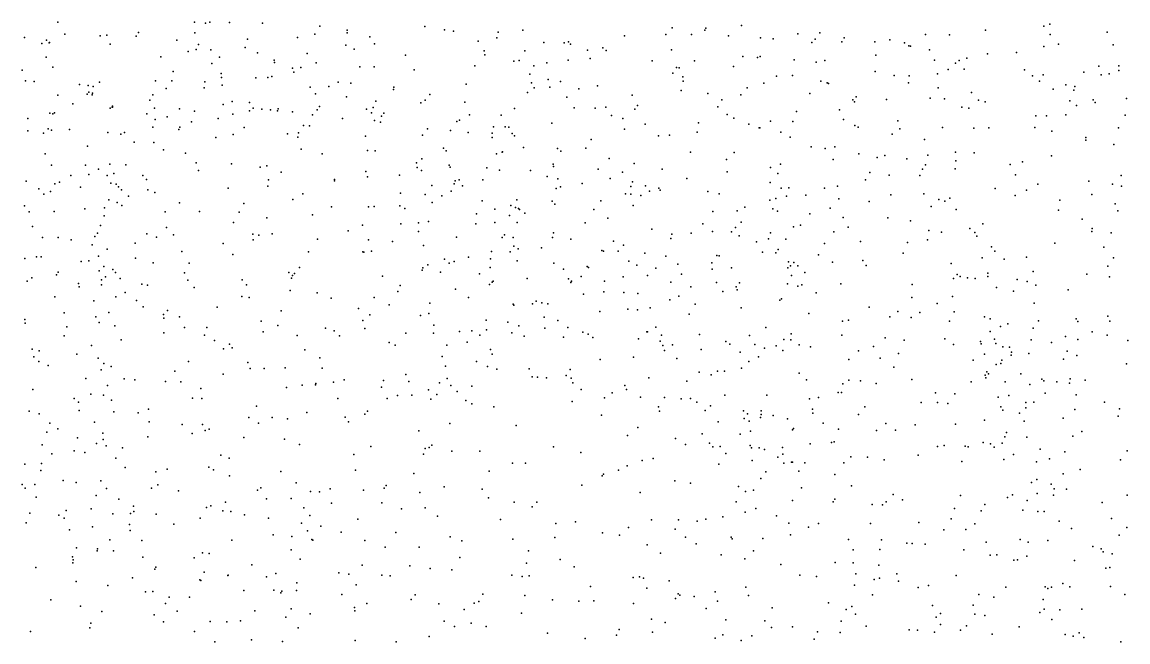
# Model space of a CAD drawing. Header units: metres. Extents: x -25 to 25, y -27.7 to 27.8.
# Drawn here: x 2.908 to 5.999, y 5.217 to 6.949 of the extents above; entities that cross this region are included whole.
import ezdxf

# ---------------------------------------------------------------- set-up
doc = ezdxf.new("R2010")
doc.units = ezdxf.units.M

msp = doc.modelspace()

# ---------------------------------------------------------------- linework, layer by layer
for p in [(3.0077, 6.9485, 19.897), (3.3896, 6.9486, -14.0008), (3.4205, 6.9458, 10.7386), (3.4325, 6.9484, 8.0981), (3.4875, 6.9476, -28.9703), (3.5799, 6.946, 10.7381), (3.7396, 6.9372, 14.757), (3.8168, 6.9261, -8.7533), (4.0334, 6.9368, -0.2162), (4.0883, 6.9272, -27.524), (4.3077, 6.9265, 26.9544), (4.7249, 6.9329, -0.2609), (4.8159, 6.9266, 14.1328), (4.8194, 6.9317, 19.394), (4.9184, 6.9391, -25.9371), (5.6006, 6.9266, -0.4253), (5.7641, 6.9372, 20.7042), (5.7808, 6.9428, -23.8193), (2.9149, 6.9053, 19.6834), (2.9762, 6.8982, 11.3189), (3.0273, 6.9145, 7.0118), (3.1258, 6.9102, -1.7839), (3.1442, 6.9117, 20.6086), (3.2268, 6.909, 6.5791), (3.2333, 6.9194, -0.7877), (3.3403, 6.8983, -15.5557), (3.3907, 6.9189, 8.2888), (3.5377, 6.9011, -7.5743), (3.6776, 6.9059, -1.3595), (3.7257, 6.9153, 14.2443), (3.8164, 6.9183, 13.6593), (3.8797, 6.9079, 15.2693), (4.1134, 6.9237, -1.1059), (4.1823, 6.8958, -8.8873), (4.2352, 6.9046, -10.4554), (4.2388, 6.921, 20.6049), (4.4356, 6.8939, -14.5353), (4.5917, 6.9101, -14.2403), (4.7075, 6.9141, 27.0897), (4.7793, 6.9142, -26.5117), (4.8827, 6.9104, -9.5936), (4.9715, 6.9045, 2.6831), (5.0072, 6.9023, 21.1135), (5.0761, 6.9163, -1.0563), (5.1245, 6.9011, -9.1712), (5.1377, 6.9186, 15.4044), (5.1988, 6.8933, 21.3603), (5.2054, 6.9043, 14.319), (5.2918, 6.894, 0.072), (5.3332, 6.899, -9.639), (5.4328, 6.9136, -0.6674), (5.5003, 6.9132, 18.3075), (5.7812, 6.914, 22.0775), (5.9411, 6.9201, -22.3878), (2.9625, 6.8892, 6.2763), (2.983, 6.8912, 7.227), (2.984, 6.8917, -0.8764), (3.1539, 6.8867, 21.0571), (3.3718, 6.8661, 7.8985), (3.3943, 6.8721, 11.2229), (3.4012, 6.8857, -11.1238), (3.435, 6.8708, -0.7462), (3.5309, 6.8778, -15.2788), (3.5659, 6.8626, -12.1464), (3.8129, 6.8843, 25.9736), (3.8358, 6.8734, -0.346), (3.8928, 6.888, 26.3546), (4.1993, 6.8683, -10.7552), (4.3133, 6.8687, 20.2293), (4.3666, 6.8917, 15.1476), (4.4233, 6.8907, -8.9455), (4.4408, 6.8869, 13.6133), (4.4887, 6.8703, -9.901), (4.5311, 6.8766, -0.2552), (4.5407, 6.8693, 19.9739), (4.7229, 6.8715, -14.0067), (5.1155, 6.8914, -13.0831), (5.3744, 6.8912, 21.6697), (5.387, 6.8822, -9.2272), (5.3912, 6.8814, 1.7652), (5.4439, 6.8712, 27.0078), (5.6875, 6.8642, 20.4226), (5.7639, 6.8806, 26.8107), (5.8048, 6.8871, 2.0523), (5.9581, 6.8851, -10.3267), (2.975, 6.8511, 25.5664), (3.2955, 6.8515, 8.461), (3.4381, 6.8326, -8.17), (3.4595, 6.8504, 7.3747), (3.6125, 6.8426, -16.6134), (3.6129, 6.8359, 11.0304), (3.7048, 6.8608, -14.5069), (3.7295, 6.8346, -11.9984), (3.9793, 6.8561, 26.6945), (4.2013, 6.8568, -0.1962), (4.2828, 6.8395, 20.4451), (4.2969, 6.8412, -15.8317), (4.3742, 6.8352, -16.3868), (4.434, 6.8427, -12.2659), (4.4962, 6.8469, 13.8146), (4.6695, 6.84, -26.6748), (4.7877, 6.8408, 20.9013), (4.9224, 6.8525, -25.3851), (4.9638, 6.8495, -13.7239), (4.9713, 6.8526, 2.2402), (5.0659, 6.8436, 14.2653), (5.1273, 6.8365, 27.1067), (5.1514, 6.8413, 21.2203), (5.2947, 6.8567, 18.6034), (5.4584, 6.8426, -23.3689), (5.5174, 6.8341, -23.8569), (5.5273, 6.8412, 0.8464), (5.5483, 6.8481, 1.0102), (5.6066, 6.8601, 15.7517), (2.9082, 6.8148, 7.005), (2.994, 6.8226, 10.7519), (3.3296, 6.8111, -15.3006), (3.4645, 6.8052, -14.1407), (3.6633, 6.8197, 10.6542), (3.6674, 6.8091, -12.8099), (3.6865, 6.8217, -0.6019), (3.8522, 6.8237, 15.0952), (3.8919, 6.8241, 14.3919), (4.0036, 6.8155, 15.2186), (4.1734, 6.8269, 26.9258), (4.3273, 6.8028, -15.4053), (4.3379, 6.8261, -1.0016), (4.7264, 6.806, 2.3391), (4.7374, 6.8218, -9.0403), (4.745, 6.8212, 2.7487), (4.8968, 6.8242, 15.1989), (5.2927, 6.8102, 1.956), (5.467, 6.8044, -9.8065), (5.4966, 6.8167, 1.4759), (5.541, 6.8176, 21.8114), (5.7103, 6.8156, -24.5728), (5.762, 6.8011, 20.2097), (5.8756, 6.8088, 14.3921), (5.9178, 6.8252, 22.2618), (5.9239, 6.8017, -0.0352), (5.9469, 6.8039, -10.5429), (5.9734, 6.8264, 20.8456), (5.974, 6.8135, 18.2561), (2.917, 6.7842, 21.3515), (2.9419, 6.7826, 6.4988), (3.0685, 6.7746, 20.9279), (3.092, 6.7719, 6.626), (3.1237, 6.7808, 20.1033), (3.2806, 6.7846, 11.347), (3.3265, 6.7846, 10.6541), (3.4186, 6.7817, 7.243), (3.465, 6.794, -13.7578), (3.4671, 6.7729, -0.8682), (3.5609, 6.7928, -12.3514), (3.5949, 6.794, -0.7351), (3.6063, 6.7969, -8.5933), (3.7911, 6.7813, 10.8943), (3.8271, 6.7784, 14.0347), (4.1488, 6.7756, -28.5277), (4.3316, 6.779, -14.9861), (4.3784, 6.7887, -14.7307), (4.4128, 6.7831, -14.3324), (4.5158, 6.7704, 2.6273), (4.7545, 6.7958, 19.4783), (4.7555, 6.7834, -0.2135), (4.981, 6.7779, -24.7485), (5.0163, 6.7974, 2.573), (5.0612, 6.7991, 15.3), (5.1404, 6.7839, 18.778), (5.1578, 6.7794, -9.6537), (5.1624, 6.7774, 2.2341), (5.3451, 6.7997, -22.9305), (5.3858, 6.7791, 14.346), (5.3873, 6.799, 18.322), (5.732, 6.7986, -10.1271), (5.7514, 6.7838, -24.3074), (5.8258, 6.7738, -9.5377), (3.0077, 6.7448, 20.5975), (3.0894, 6.7475, 11.4717), (3.0946, 6.7533, 20.3054), (3.1036, 6.7453, 8.6223), (3.1047, 6.7501, 25.5415), (3.106, 6.7692, -7.1735), (3.2733, 6.7455, 8.0658), (3.3109, 6.7634, -0.96), (3.4163, 6.7652, 7.5304), (3.7133, 6.7666, 25.9787), (3.7279, 6.7487, 26.4461), (3.7648, 6.7683, 26.2793), (3.815, 6.74, 26.6608), (3.9458, 6.7602, -11.9021), (3.9471, 6.7665, 14.7461), (4.0472, 6.7468, 26.8831), (4.321, 6.7524, -12.0968), (4.339, 6.7652, -27.0633), (4.3828, 6.7673, 20.112), (4.4309, 6.7392, 13.6725), (4.4642, 6.7618, -14.0752), (4.6135, 6.7448, 20.7239), (4.7504, 6.7574, 27.1493), (4.8248, 6.7491, -1.0382), (4.9171, 6.7458, -26.099), (4.9346, 6.7649, -25.6225), (5.1094, 6.7494, -0.0754), (5.2393, 6.7397, 14.3089), (5.4684, 6.7653, -24.18), (5.5617, 6.752, 1.2333), (5.7897, 6.7615, -0.2198), (5.848, 6.7584, 15.5604), (5.851, 6.7692, 22.1117), (3.0497, 6.7206, 19.8455), (3.1539, 6.7079, -1.0542), (3.1597, 6.7114, 6.779), (3.1601, 6.7106, 10.6582), (3.1607, 6.7138, -1.6959), (3.2644, 6.731, 7.9054), (3.2775, 6.7078, -28.9704), (3.4702, 6.7188, 25.7273), (3.4954, 6.7266, -14.3994), (3.5439, 6.724, 10.5246), (3.5539, 6.7085, -16.4589), (3.7389, 6.7132, -13.2037), (3.8891, 6.7101, -1.092), (3.897, 6.7282, -8.798), (4.0225, 6.723, 14.4376), (4.0346, 6.7308, -0.269), (4.1455, 6.7249, -27.9189), (4.4511, 6.7095, 15.0968), (4.5101, 6.7078, -26.8528), (4.5391, 6.7114, -0.2109), (4.6281, 6.7154, -12.4128), (4.8523, 6.7115, 19.1182), (4.864, 6.7314, 2.7069), (5.2303, 6.7317, 15.4605), (5.2346, 6.7259, 0.0498), (5.3243, 6.7328, -22.6816), (5.4461, 6.7366, -22.4915), (5.4866, 6.7345, 0.7283), (5.5349, 6.7107, 15.6817), (5.5543, 6.708, -9.3721), (5.5811, 6.7302, 1.9994), (5.6002, 6.7262, -22.2719), (5.8363, 6.7286, 18.168), (5.8556, 6.7161, 20.6038), (5.9018, 6.7318, 20.0468), (5.9078, 6.7236, 26.7615), (5.9954, 6.7356, 2.0398), (2.9238, 6.6789, -3.9244), (2.985, 6.6944, 6.7229), (2.9935, 6.6926, 20.7763), (2.9986, 6.6951, -1.8531), (3.2561, 6.6924, 8.3508), (3.3136, 6.6844, 26.4582), (3.348, 6.7068, -15.1173), (3.3897, 6.6998, -7.353), (3.4558, 6.6796, -14.9276), (3.4968, 6.6917, -7.9521), (3.5438, 6.7004, 26.6302), (3.5776, 6.7058, -14.7332), (3.6023, 6.7039, 26.2028), (3.6217, 6.7005, 11.1068), (3.6238, 6.7064, -13.8704), (3.6633, 6.6979, -13.6219), (3.7193, 6.6892, -11.0078), (3.733, 6.7034, -0.7519), (3.8032, 6.6795, -13.0022), (3.8702, 6.7054, 10.5094), (3.8845, 6.6948, 13.7328), (3.9121, 6.686, 10.894), (3.9189, 6.6943, -16.9596), (4.1583, 6.6893, -11.9311), (4.2467, 6.6891, -10.9436), (4.2841, 6.7072, -16.6435), (4.5558, 6.6878, 20.5859), (4.587, 6.6795, -10.0735), (4.6203, 6.7053, -13.7863), (4.8783, 6.6904, -0.1706), (4.8977, 6.6807, 14.1591), (5.0724, 6.6987, 27.1567), (5.1926, 6.7031, 21.0988), (5.7417, 6.6872, -10.3374), (5.7712, 6.6865, 26.8569), (5.825, 6.6892, 20.4014), (5.9916, 6.6891, 20.7275), (2.9808, 6.6508, 21.2269), (2.9904, 6.6463, 20.4554), (3.0406, 6.6486, -11.0147), (3.2732, 6.6554, -15.5769), (3.2799, 6.6764, 25.6316), (3.346, 6.6483, 7.1444), (3.3488, 6.6554, 26.7981), (3.3812, 6.6699, 26.2796), (3.5284, 6.6538, -1.3722), (3.6947, 6.66, -1.2212), (3.7116, 6.6588, 10.4518), (3.8928, 6.6735, 13.5499), (3.9101, 6.6693, -0.6258), (4.0413, 6.65, 14.8155), (4.1234, 6.6711, 14.2235), (4.1308, 6.6749, 14.0303), (4.2254, 6.6557, -0.9487), (4.2582, 6.6563, 27.0418), (4.2682, 6.6553, 13.7707), (4.3883, 6.6663, 13.8909), (4.5918, 6.6492, 2.7308), (4.6494, 6.6638, 19.6249), (4.7989, 6.6675, -13.616), (4.9393, 6.6631, 15.201), (4.9683, 6.6536, -25.2908), (4.9703, 6.6532, -25.9032), (4.9996, 6.6722, -9.7473), (5.0627, 6.6709, -13.3801), (5.2038, 6.6766, 18.4752), (5.2355, 6.6597, -23.995), (5.2453, 6.6553, 27.1225), (5.3559, 6.6729, -23.6549), (5.3618, 6.6509, 0.2874), (5.481, 6.6539, -10.0202), (5.5678, 6.652, 1.0637), (5.6099, 6.6532, 21.8412), (5.7391, 6.6541, 15.5924), (5.9729, 6.6528, 22.3133), (2.9234, 6.645, 19.5379), (2.9679, 6.6382, 11.5836), (3.1478, 6.6402, 26.6601), (3.1839, 6.6358, -14.7872), (3.1937, 6.6402, 11.5301), (3.4491, 6.6262, 25.9858), (3.4975, 6.635, -8.3219), (3.6493, 6.6363, -14.1077), (3.6788, 6.6273, -16.9917), (3.6804, 6.6389, 26.8639), (3.8675, 6.6298, 26.8941), (4.0266, 6.633, 13.7205), (4.1053, 6.6457, 27.0046), (4.1545, 6.6401, 14.3994), (4.2219, 6.638, 13.2416), (4.222, 6.6258, -14.2811), (4.278, 6.6373, 15.1149), (4.2838, 6.6307, -16.1877), (4.4981, 6.621, 14.0461), (4.6866, 6.6312, 19.4041), (4.7179, 6.6326, 14.0635), (4.7944, 6.6409, -9.1392), (5.0292, 6.6409, 2.4453), (5.0545, 6.6268, -24.3155), (5.3397, 6.6352, -0.8596), (5.4301, 6.6205, 15.5985), (5.7859, 6.6441, 14.3837), (5.8812, 6.6266, 15.4803), (5.8814, 6.6189, 1.9935), (3.0902, 6.6021, 6.9065), (3.2208, 6.6131, 26.2509), (3.2756, 6.6122, 7.6785), (3.3034, 6.5919, -1.1318), (3.6876, 6.5934, -28.9619), (3.8732, 6.5899, -13.6155), (3.8945, 6.589, 13.3993), (4.0855, 6.5969, -27.7234), (4.0936, 6.5888, -27.5132), (4.25, 6.5851, -15.9317), (4.2508, 6.5865, 13.4845), (4.3092, 6.598, -13.9109), (4.4042, 6.5952, 13.3392), (4.414, 6.5883, 27.1081), (4.4836, 6.5966, 2.5952), (4.7759, 6.5854, -9.9979), (5.1139, 6.6005, 15.336), (5.1527, 6.5959, -22.8542), (5.1795, 6.6006, 20.7429), (5.5171, 6.5853, 0.8313), (5.9595, 6.6064, 20.502), (2.9721, 6.5807, 20.9709), (3.3642, 6.5826, 7.3268), (3.3948, 6.555, 11.4182), (3.7464, 6.5807, 11.0851), (4.0101, 6.5554, -13.9213), (4.0256, 6.5663, 13.2761), (4.2343, 6.5803, -0.2911), (4.5492, 6.568, 20.4249), (4.6188, 6.5537, -0.219), (4.8767, 6.5646, 18.9371), (4.8986, 6.584, 2.626), (5.1752, 6.5652, -22.6285), (5.2469, 6.581, 0.1563), (5.2976, 6.5705, 15.5145), (5.3195, 6.576, 18.1768), (5.3807, 6.5662, 21.2616), (5.4401, 6.5772, -22.3045), (5.5178, 6.5614, 1.5071), (5.5695, 6.5832, 1.3183), (5.7046, 6.5579, -0.4226), (5.785, 6.5751, 18.0402), (2.9901, 6.5491, -25.669), (3.0849, 6.5488, 20.1158), (3.0941, 6.5232, -15.1146), (3.1217, 6.5374, -3.7786), (3.1533, 6.5517, -28.897), (3.1639, 6.526, 19.9437), (3.1975, 6.5495, 25.695), (3.4005, 6.5343, -28.9683), (3.4929, 6.553, -7.5017), (3.5728, 6.5431, 27.0119), (3.5917, 6.5467, -14.3497), (3.6315, 6.529, -16.6521), (3.8688, 6.5312, -14.1899), (4.0117, 6.5422, -13.0137), (4.0238, 6.5345, 13.5197), (4.1012, 6.5485, 15.0547), (4.1042, 6.5432, 10.8094), (4.2073, 6.5417, -16.9059), (4.2422, 6.5351, 14.5272), (4.3292, 6.5342, -27.0611), (4.3924, 6.5517, 14.2893), (4.3936, 6.5448, -11.9728), (4.5178, 6.5379, 19.7303), (4.5857, 6.5292, 15.0854), (4.6968, 6.5381, 20.4924), (4.879, 6.5304, 2.3365), (5.0003, 6.5423, -25.7004), (5.02, 6.5254, -24.8153), (5.0281, 6.5513, 27.1662), (5.2772, 6.5283, -10.0378), (5.4245, 6.5381, 21.0226), (5.4333, 6.5497, 18.0386), (5.5163, 6.5387, 27.0271), (5.6701, 6.5505, 1.9831), (2.919, 6.5042, 20.7821), (2.9988, 6.4971, 8.5637), (3.0124, 6.5017, 10.4451), (3.0443, 6.5201, -14.5683), (3.1458, 6.5201, 8.4011), (3.1554, 6.4991, -1.2308), (3.1703, 6.4957, 8.212), (3.2449, 6.5205, 25.9318), (3.2559, 6.5089, 27.0056), (3.5961, 6.5081, -7.7084), (3.7806, 6.5051, 27.0421), (3.7814, 6.5091, 10.3289), (3.8729, 6.5167, -12.6266), (3.9626, 6.5208, -0.8214), (4.0532, 6.4924, -11.1228), (4.1157, 6.4967, -14.5246), (4.1188, 6.5049, -13.7056), (4.1297, 6.5083, -0.6288), (4.196, 6.5081, -14.7461), (4.3757, 6.5169, 19.9477), (4.4056, 6.5104, -16.4879), (4.4733, 6.4978, -26.8648), (4.5513, 6.5119, 27.146), (4.6137, 6.5022, 19.348), (4.7663, 6.5117, 27.168), (4.9993, 6.5004, 20.5038), (5.2652, 6.5083, -23.3571), (5.3314, 6.5207, 20.7184), (5.4171, 6.5198, 1.827), (5.6851, 6.5218, -9.4747), (5.7474, 6.4957, 21.9727), (5.8896, 6.5047, 22.1433), (5.9557, 6.4955, -10.7357), (5.9803, 6.5202, 15.2776), (2.9546, 6.4825, -1.9296), (2.9689, 6.4683, 11.9382), (2.9868, 6.4756, -1.2667), (3.0709, 6.4876, -25.2907), (3.1775, 6.4885, 10.4197), (3.1853, 6.4802, -15.3055), (3.2051, 6.4624, 7.1633), (3.2588, 6.4804, -7.4679), (3.2786, 6.4723, -10.8764), (3.4836, 6.4846, 10.3394), (3.5948, 6.4899, -16.3973), (3.6922, 6.4685, -8.5359), (3.9658, 6.4708, 27.058), (4.0342, 6.4673, -11.9361), (4.0808, 6.4637, -17.0835), (4.1071, 6.4764, 10.6132), (4.1386, 6.4912, -28.3764), (4.401, 6.484, -13.6586), (4.4124, 6.488, 20.1924), (4.5943, 6.4691, -10.658), (4.6092, 6.4676, 2.4146), (4.6098, 6.4892, -12.2139), (4.6372, 6.4643, 14.2203), (4.6506, 6.4912, -13.5171), (4.6612, 6.4759, -26.6505), (4.6877, 6.4849, -10.4631), (4.6917, 6.4791, 19.1932), (4.8247, 6.4754, -10.2351), (4.8564, 6.4693, -12.5577), (5.03, 6.4845, -0.0734), (5.0448, 6.4626, 15.2801), (5.0513, 6.4856, 14.1797), (5.099, 6.4651, 18.4081), (5.1506, 6.4849, 20.5283), (5.187, 6.4904, -23.1158), (5.3363, 6.4664, 14.2801), (5.4286, 6.4688, 15.5609), (5.6279, 6.4836, 17.9896), (5.6842, 6.4645, 14.3688), (5.7159, 6.4793, 26.9023), (5.8982, 6.4673, 18.0134), (5.9814, 6.4902, 26.7321), (2.9148, 6.4357, 20.551), (3.138, 6.4296, 25.7743), (3.1505, 6.4524, 11.8178), (3.1736, 6.445, -1.6347), (3.1864, 6.4363, 7.7769), (3.3481, 6.4438, -3.7528), (3.5279, 6.4418, -16.1186), (3.6643, 6.4529, 11.2537), (3.7729, 6.4323, -1.0585), (3.8761, 6.4322, -12.3737), (3.892, 6.4337, -28.7848), (3.9637, 6.4354, 10.3945), (4.0542, 6.4449, 10.9847), (4.1936, 6.4495, 13.1287), (4.2741, 6.4366, -8.8384), (4.2866, 6.4309, 13.4564), (4.2904, 6.4522, -0.3818), (4.3891, 6.448, 13.103), (4.3972, 6.4396, 19.8147), (4.5257, 6.449, 19.514), (4.6164, 6.4365, 20.3241), (4.9284, 6.4315, 18.7192), (4.9981, 6.4514, -13.2465), (5.0152, 6.4561, -12.7652), (5.1912, 6.4548, 27.127), (5.2754, 6.4478, -10.239), (5.4488, 6.4336, 0.638), (5.4701, 6.4533, 1.989), (5.4871, 6.4488, -9.4447), (5.5016, 6.457, 20.772), (5.8091, 6.4507, 15.478), (5.963, 6.4408, 1.9815), (2.9278, 6.4186, -7.4968), (2.9976, 6.4193, 25.6935), (3.0831, 6.4266, 25.9843), (3.1372, 6.407, -25.5353), (3.308, 6.419, 11.6787), (3.4035, 6.4198, -14.5623), (3.5144, 6.418, 11.4158), (3.5919, 6.4014, 27.1662), (3.7192, 6.4103, -1.1306), (3.9779, 6.4278, -0.9486), (4.1781, 6.4131, -13.3965), (4.2294, 6.4264, 14.7945), (4.27, 6.4083, -0.5669), (4.2952, 6.4282, 27.1132), (4.2983, 6.4251, 14.6543), (4.3134, 6.4148, -15.3163), (4.5058, 6.4254, 2.5885), (4.5448, 6.4009, -12.0051), (4.8385, 6.4196, 20.3608), (4.9063, 6.421, 2.5856), (5.0065, 6.427, -25.5103), (5.019, 6.4204, -22.5602), (5.1096, 6.4133, -0.9484), (5.1667, 6.4289, 0.0765), (5.2029, 6.403, -22.3385), (5.3282, 6.4019, 0.3699), (5.5192, 6.4255, 14.3249), (5.8052, 6.4231, 1.9749), (5.9712, 6.4217, -22.1893), (2.937, 6.3775, 26.8942), (3.127, 6.3805, 27.083), (3.3117, 6.3749, -15.595), (3.4985, 6.3883, -1.2036), (3.8594, 6.3815, -14.4646), (3.9669, 6.3851, 11.1123), (4.0154, 6.3875, -8.7336), (4.0439, 6.3918, -14.9119), (4.1766, 6.3847, -12.7387), (4.2295, 6.3891, -13.0345), (4.2919, 6.3889, -11.4316), (4.4818, 6.3877, 15.0917), (4.6678, 6.3704, 14.3384), (4.8103, 6.385, 18.9209), (4.9022, 6.3751, 14.1616), (4.9174, 6.3896, -26.3508), (5.0641, 6.3765, -9.3799), (5.0835, 6.3809, -24.2608), (5.2167, 6.3753, 14.1975), (5.3915, 6.3932, 18.0452), (5.5575, 6.3721, 21.2631), (5.5931, 6.3847, 21.0698), (5.8707, 6.3983, -9.6909), (5.8994, 6.372, 15.3682), (2.9646, 6.347, 12.3779), (3.0085, 6.3473, -14.9837), (3.0447, 6.3403, 8.4642), (3.1108, 6.35, 12.0723), (3.1181, 6.3593, -7.5684), (3.2569, 6.3571, 19.8112), (3.2836, 6.3481, 11.8146), (3.3307, 6.3541, -4.1673), (3.553, 6.3559, -3.9289), (3.554, 6.3406, -10.8543), (3.5696, 6.3538, -3.6758), (3.607, 6.3572, -7.9441), (3.7334, 6.3422, -16.6365), (3.8191, 6.3657, -10.961), (3.8764, 6.3404, -14.7551), (4.0154, 6.364, -27.7568), (4.1222, 6.3476, 13.2886), (4.2494, 6.3473, -17.0027), (4.2566, 6.3543, -0.8178), (4.2803, 6.3471, -15.576), (4.3901, 6.347, -16.3432), (4.3931, 6.3596, 19.6126), (4.4416, 6.3425, 14.6155), (4.5613, 6.3369, -0.8618), (4.7208, 6.3443, 19.0507), (4.7244, 6.3558, 20.242), (4.7785, 6.3591, 2.3428), (4.8376, 6.3639, -0.927), (4.8912, 6.3629, -9.2546), (4.912, 6.3515, -10.4974), (4.9942, 6.3427, 18.5094), (4.9998, 6.3603, -25.2225), (5.0431, 6.3419, 20.259), (5.177, 6.3631, 18.2447), (5.439, 6.34, -0.794), (5.4422, 6.3667, 1.7495), (5.4781, 6.3615, 20.531), (5.5713, 6.3611, 0.9027), (5.5763, 6.3508, 21.7945), (5.8983, 6.3633, 26.7588), (5.9518, 6.3602, -9.8879), (3.104, 6.3267, 19.5991), (3.1456, 6.3145, 8.1651), (3.2234, 6.3311, 7.5295), (3.3546, 6.3074, -1.2802), (3.4699, 6.3303, -28.8856), (3.7084, 6.3067, 10.2184), (3.8599, 6.3064, 11.2556), (3.8846, 6.3084, 27.2118), (3.9428, 6.3356, -15.2725), (4.0302, 6.3246, -28.4735), (4.2197, 6.3078, 10.804), (4.2718, 6.307, -15.9569), (4.2822, 6.3229, 13.3428), (4.2946, 6.3149, 15.0359), (4.3594, 6.3179, 19.9734), (4.528, 6.3108, -11.7368), (4.5331, 6.3082, -11.0528), (4.5737, 6.309, 14.5201), (4.5889, 6.3256, -13.3924), (4.9604, 6.3344, 27.1269), (4.9776, 6.3059, -0.123), (5.0216, 6.3129, -22.9414), (5.1508, 6.3298, -12.9718), (5.2517, 6.3354, 15.4992), (5.383, 6.3329, 1.8884), (5.6177, 6.3212, 1.1684), (5.6272, 6.3084, 20.6514), (5.7943, 6.331, -0.3751), (5.9321, 6.3194, 14.4355), (2.9157, 6.2885, -2.034), (2.9477, 6.2931, -28.6467), (2.9606, 6.2929, 25.8934), (3.0729, 6.2797, -25.755), (3.0943, 6.2814, -1.4105), (3.1214, 6.2951, -4.3098), (3.2248, 6.2888, -25.1611), (3.2737, 6.2765, 11.9557), (3.3751, 6.2754, 10.2021), (3.4972, 6.2998, 11.5773), (3.8634, 6.3057, -1.1484), (4.0885, 6.2864, -0.9276), (4.1154, 6.2798, -11.3214), (4.1556, 6.2916, -12.4743), (4.217, 6.2876, 19.6277), (4.2918, 6.282, -0.9634), (4.6035, 6.2804, 19.1901), (4.6482, 6.3032, -0.3147), (4.7072, 6.295, 2.6548), (4.8362, 6.2758, -12.3349), (4.8499, 6.2968, 20.1396), (4.856, 6.2953, -13.2431), (5.0152, 6.304, -25.0124), (5.0506, 6.2785, 20.0335), (5.0647, 6.2772, -25.8965), (5.1341, 6.2985, -23.5807), (5.1733, 6.278, 20.1778), (5.2579, 6.2826, -10.488), (5.3705, 6.3027, 20.3644), (5.5919, 6.2904, 17.9899), (5.6534, 6.2859, 21.1725), (5.7158, 6.292, -10.6422), (5.9589, 6.2901, 14.9534), (3.0083, 6.2498, 20.1796), (3.1235, 6.2535, -3.5028), (3.136, 6.266, -24.909), (3.1613, 6.2578, 7.716), (3.1693, 6.2489, -15.1873), (3.3619, 6.2481, 27.2551), (3.6532, 6.2495, -16.1146), (3.6688, 6.2462, 11.4747), (3.6833, 6.2634, -8.3099), (4.0257, 6.2551, 11.2275), (4.0279, 6.2625, 13.0563), (4.0419, 6.2704, 10.4516), (4.0776, 6.2499, 27.1774), (4.1016, 6.2749, -12.0008), (4.1865, 6.2456, -1.1897), (4.2159, 6.263, 12.9742), (4.3945, 6.2747, -0.8331), (4.4211, 6.258, 13.3043), (4.4872, 6.2656, 19.3184), (4.4907, 6.2631, 13.0596), (4.6265, 6.27, 20.0019), (4.6795, 6.2607, 2.4203), (4.7412, 6.2724, -12.1399), (4.7512, 6.2443, 14.4018), (4.837, 6.258, 18.7634), (4.8905, 6.2617, 19.8905), (5.0486, 6.2622, -26.1095), (5.056, 6.268, -24.605), (5.0759, 6.2676, -23.8914), (5.0957, 6.2495, -23.3614), (5.2673, 6.2689, 27.0574), (5.505, 6.2744, 15.5328), (5.6078, 6.2472, 21.3462), (5.7338, 6.2516, 22.0106), (5.8841, 6.2448, 17.9548), (5.9426, 6.2672, 1.9625), (2.9218, 6.2248, 26.9938), (2.9346, 6.2337, 8.5907), (3.0036, 6.2425, 7.2289), (3.0651, 6.2185, 10.1039), (3.1296, 6.2288, -1.6734), (3.1299, 6.2147, 7.3276), (3.1407, 6.2373, 7.9741), (3.1817, 6.2319, 12.3369), (3.2426, 6.2165, -1.3808), (3.2581, 6.2134, 19.6478), (3.3714, 6.2279, -10.8297), (3.5227, 6.2283, 27.2904), (3.5354, 6.2146, -1.2827), (3.6604, 6.2336, -28.7734), (3.664, 6.2409, -15.1057), (3.9153, 6.2387, -8.5811), (4.2141, 6.2153, 13.2197), (4.2218, 6.2223, -8.761), (4.2246, 6.2251, -27.1668), (4.3193, 6.2324, -12.6093), (4.4354, 6.2313, -16.8182), (4.4415, 6.2214, -13.1207), (4.4437, 6.2249, 15.0724), (4.4706, 6.2378, -0.6574), (4.5361, 6.2244, 14.6745), (4.5876, 6.2366, 27.1025), (4.656, 6.2404, -11.8927), (4.7217, 6.2218, 19.715), (4.8485, 6.2208, -0.2529), (4.9136, 6.2198, 15.2645), (5.0475, 6.2176, -12.5532), (5.0585, 6.2408, 18.3348), (5.0873, 6.2146, 15.3684), (5.1967, 6.2174, 19.8251), (5.3957, 6.2151, 0.5179), (5.5116, 6.2322, 14.2648), (5.5221, 6.2432, 1.5736), (5.5305, 6.2381, 21.6229), (5.5503, 6.2345, -22.1512), (5.572, 6.232, 20.4917), (5.6073, 6.238, 1.355), (5.6891, 6.2299, 1.9736), (5.7171, 6.2242, 20.7602), (5.7415, 6.2133, 14.3544), (5.9474, 6.2369, 14.5796), (3.067, 6.209, 27.1328), (3.1958, 6.1927, 19.9679), (3.3889, 6.2072, -1.4068), (3.5223, 6.1823, 11.7439), (3.6569, 6.1991, -15.3138), (3.7324, 6.1922, -1.2774), (3.9582, 6.1955, -28.2313), (3.9645, 6.2127, -16.9359), (4.1197, 6.2028, -27.3725), (4.4769, 6.1883, -1.095), (4.5342, 6.1948, -0.8566), (4.5894, 6.1928, -11.2224), (4.6291, 6.1902, -11.5712), (4.7436, 6.1827, -9.0737), (4.7773, 6.209, 18.9028), (4.8667, 6.1963, 19.6152), (4.9041, 6.2086, 18.6177), (4.907, 6.2007, 2.4106), (5.0763, 6.2108, -0.046), (5.1271, 6.1919, -22.2655), (5.6315, 6.2075, 1.0431), (5.6793, 6.1969, 26.8375), (5.8319, 6.2008, 22.1555), (2.9997, 6.1813, 12.7716), (3.1081, 6.1697, 8.36), (3.1696, 6.1814, 12.6939), (3.2272, 6.1708, -25.4881), (3.2461, 6.1529, 10.1334), (3.4535, 6.1524, -4.1283), (3.5423, 6.1791, 10.1748), (3.7718, 6.1774, -15.4893), (3.8916, 6.1792, -16.6781), (3.9336, 6.1589, -15.6394), (4.0476, 6.1635, -1.3328), (4.1558, 6.179, 11.1952), (4.2807, 6.1606, -1.3188), (4.2828, 6.1581, 27.1206), (4.3342, 6.1615, 10.9703), (4.3451, 6.1685, 19.424), (4.3608, 6.164, -16.2027), (4.377, 6.1614, 12.8152), (4.7182, 6.1731, 14.5395), (4.7891, 6.1607, 2.5025), (5.0261, 6.1714, 19.573), (5.0305, 6.1751, 14.1534), (5.2759, 6.1523, 0.3096), (5.3947, 6.1794, 20.1294), (5.4661, 6.1621, 1.9912), (5.5087, 6.1816, 26.9372), (5.7367, 6.1631, -0.5425), (3.0257, 6.1361, -14.9448), (3.1135, 6.1253, -3.3335), (3.1501, 6.1375, 7.4734), (3.3028, 6.1314, 12.5025), (3.3037, 6.121, -25.2816), (3.3146, 6.1425, -28.7156), (3.3474, 6.1251, 12.2086), (3.6315, 6.1417, -7.7783), (3.8477, 6.1487, -11.0416), (3.8796, 6.1306, -28.0208), (4.0218, 6.1288, 11.4016), (4.045, 6.1342, 12.9217), (4.3676, 6.1239, 19.621), (4.5226, 6.14, -12.9201), (4.601, 6.1462, 15.1364), (4.6284, 6.1443, -0.5737), (4.6633, 6.1503, 19.5177), (4.7725, 6.1323, -10.9116), (4.9179, 6.1506, -26.4608), (5.1068, 6.1349, -10.6577), (5.3332, 6.1255, 19.665), (5.3562, 6.1402, -0.8453), (5.3933, 6.1234, 19.8166), (5.4174, 6.1372, 15.4859), (5.5131, 6.1392, 0.7077), (5.5981, 6.125, 21.5017), (5.9428, 6.1272, -0.2037), (2.9155, 6.1176, 7.2842), (2.9163, 6.1071, -24.7833), (3.0327, 6.0973, 10.0099), (3.1233, 6.1089, -1.5334), (3.1666, 6.0997, 19.5491), (3.362, 6.0955, -15.4203), (3.4245, 6.0958, 19.6838), (3.5756, 6.1133, -1.2349), (3.623, 6.1012, -10.91), (3.7562, 6.0938, 11.6645), (3.8599, 6.1151, -1.3578), (3.8656, 6.0924, 27.3373), (4.059, 6.1021, 19.7393), (4.2047, 6.1161, 12.8064), (4.2654, 6.11, -12.1655), (4.2959, 6.0999, 10.7941), (4.3691, 6.0937, 13.1713), (4.4052, 6.1146, -8.8221), (4.4336, 6.0956, -12.428), (4.6792, 6.0963, -0.8417), (4.9864, 6.0954, -25.0151), (5.2013, 6.1129, 19.5247), (5.2178, 6.1163, 18.1479), (5.5, 6.1128, 18.0285), (5.6138, 6.1199, -10.7348), (5.6432, 6.0983, 1.2917), (5.6637, 6.1059, 21.9735), (5.7341, 6.0938, 20.5729), (5.7488, 6.1141, 17.9858), (5.8542, 6.12, -3.289), (5.8588, 6.1119, 14.6501), (5.9486, 6.1131, 22.4481), (3.0255, 6.0718, 8.4851), (3.1847, 6.0608, 12.854), (3.3043, 6.0805, 19.8557), (3.4176, 6.0742, -14.859), (3.4459, 6.0594, 12.4631), (3.582, 6.0835, -15.5591), (3.6767, 6.0733, -15.8446), (3.7802, 6.0862, 19.6957), (3.7946, 6.0724, -28.4212), (3.9808, 6.0792, -27.5079), (4.0577, 6.0798, -15.8962), (4.1304, 6.0839, 27.221), (4.1645, 6.0856, -1.4375), (4.187, 6.074, 10.6165), (4.2056, 6.0888, 19.4004), (4.2771, 6.0802, 11.2574), (4.3116, 6.0711, -0.8479), (4.421, 6.0687, -16.5099), (4.4751, 6.0824, 12.9947), (4.49, 6.0771, 19.4524), (4.5034, 6.067, -26.8038), (4.6312, 6.0635, 19.2209), (4.6537, 6.0836, -0.8269), (4.6559, 6.0837, 27.052), (4.6954, 6.0739, -13.0656), (4.8012, 6.0755, 19.377), (4.9407, 6.0729, -12.0759), (5.0367, 6.0614, -24.1174), (5.0571, 6.061, 15.3828), (5.0573, 6.078, -25.7069), (5.1991, 6.0735, 15.4493), (5.3202, 6.0666, 19.4217), (5.3733, 6.0602, 1.8863), (5.4875, 6.064, 19.45), (5.6136, 6.084, 15.1855), (5.6262, 6.0624, 18.979), (5.7287, 6.0611, 14.888), (5.8245, 6.0706, 20.9159), (5.8586, 6.0614, 19.0366), (5.8987, 6.0831, -9.688), (5.9412, 6.0739, -11.2099), (5.9989, 6.059, -10.412), (2.9356, 6.0353, 20.2955), (2.9554, 6.0304, 12.7347), (3.1018, 6.0448, 27.2042), (3.4709, 6.0361, -28.5765), (3.4876, 6.0485, 27.3604), (3.4954, 6.0387, -3.2029), (3.6985, 6.0333, -8.1062), (3.9336, 6.0534, 10.2821), (3.9509, 6.046, 11.6338), (4.0954, 6.0457, 10.4823), (4.1515, 6.0543, 11.4861), (4.217, 6.0338, -27.0552), (4.6912, 6.0575, 19.0047), (4.6986, 6.0448, -1.0346), (4.7036, 6.0315, 14.7351), (4.7262, 6.047, -0.6693), (4.8056, 6.034, 27.0427), (4.8753, 6.0561, 18.6089), (4.8858, 6.0486, -11.8719), (4.9564, 6.0476, -10.8276), (4.9834, 6.038, 19.3091), (5.0153, 6.0446, -9.2126), (5.0344, 6.0313, 14.2355), (5.0802, 6.047, -22.5291), (5.1119, 6.0414, -22.9734), (5.2456, 6.0298, 19.1547), (5.2878, 6.0427, 26.9755), (5.5118, 6.0482, 1.6231), (5.5869, 6.0567, 20.2522), (5.5885, 6.0497, 1.4765), (5.6302, 6.0507, 0.9209), (5.6489, 6.0415, 19.4447), (5.6682, 6.0403, 20.4145), (5.7855, 6.053, 1.9437), (5.8291, 6.0294, 26.7445), (2.9406, 6.0134, 27.0713), (2.9545, 6.0001, -28.3746), (3.0605, 6.0212, -26.0198), (3.1204, 6.0101, 20.0156), (3.3729, 6.0007, 10.1571), (3.5388, 5.9977, 12.2789), (3.7398, 6.0104, 11.8388), (4.0823, 6.0139, -16.7832), (4.1779, 6.0004, 12.6144), (4.2218, 6.021, 19.5721), (4.5233, 6.0064, -1.3728), (4.617, 6.0126, -12.672), (4.7378, 6.0085, -26.6355), (4.9148, 6.0267, -0.8364), (4.9391, 6.0007, 14.4393), (4.9661, 6.013, -23.6171), (5.2186, 6.006, -12.4903), (5.3068, 6.0098, 19.0037), (5.3573, 6.0228, 18.1277), (5.5662, 6.004, 20.023), (5.5984, 6.0206, 14.9912), (5.6463, 6.0038, 19.61), (5.6722, 6.0181, 26.7863), (5.6732, 6.0265, 21.3852), (5.7223, 6.0228, 14.2578), (5.8187, 6.0068, 20.7322), (5.8564, 6.0167, -22.3401), (2.9806, 5.9895, -1.9294), (3.1291, 5.9774, -10.685), (3.1365, 5.9944, 7.7488), (3.1569, 5.9866, -7.7121), (3.3346, 5.9731, -3.0723), (3.5449, 5.9804, 19.5429), (3.5841, 5.9806, -4.0287), (3.6427, 5.983, -28.2817), (3.7469, 5.9815, 12.6727), (4.0916, 5.9878, -16.4768), (4.2084, 5.9862, 13.0282), (4.2347, 5.9792, -11.7867), (4.3256, 5.9796, 11.5695), (4.4402, 5.9776, 10.9383), (4.8004, 5.9708, -0.9198), (4.8519, 5.9734, -11.4603), (4.8716, 5.9734, 19.1951), (4.9186, 5.9822, -11.6644), (5.08, 5.9679, 19.0989), (5.3449, 5.9847, 0.4384), (5.6046, 5.9712, 19.8445), (5.6306, 5.9921, -22.3316), (5.6441, 5.9947, 18.0816), (5.9949, 5.9938, 19.3753), (3.0857, 5.9526, -4.3127), (3.193, 5.9515, -1.6563), (3.2229, 5.9495, -25.8556), (3.3085, 5.9449, -15.1078), (3.3515, 5.9437, -25.5273), (3.4698, 5.9652, -1.451), (3.7275, 5.9353, 12.2201), (3.7292, 5.9387, 12.3798), (3.7781, 5.9429, -1.4722), (3.808, 5.9488, -27.6685), (3.9181, 5.9473, 12.5618), (3.9803, 5.9645, 11.8068), (3.9893, 5.9441, -3.5181), (4.075, 5.9411, 11.9292), (4.0957, 5.9533, 12.7516), (4.3338, 5.9577, 11.9101), (4.3487, 5.9564, 27.1071), (4.3741, 5.9548, 12.4572), (4.4286, 5.9611, 12.6538), (4.4431, 5.9536, 11.3606), (4.4475, 5.9406, 12.9151), (4.6595, 5.9544, -1.3081), (4.7656, 5.9457, 18.85), (4.8336, 5.9634, 14.6402), (5.1009, 5.9492, -11.8901), (5.2022, 5.9376, -10.8691), (5.2191, 5.9478, 0.2513), (5.2518, 5.9463, 18.8726), (5.2949, 5.9392, 15.0603), (5.3952, 5.9502, -9.3595), (5.5605, 5.9436, 0.7679), (5.6002, 5.9619, 14.1578), (5.6021, 5.9552, 18.6812), (5.6089, 5.9656, 21.5665), (5.6563, 5.9437, 14.7766), (5.6999, 5.9655, -3.2747), (5.7245, 5.9364, 19.7404), (5.7587, 5.9512, 21.2569), (5.7639, 5.9459, -9.5762), (5.8002, 5.9433, -0.5253), (5.8354, 5.9403, 19.6327), (5.8378, 5.9522, 22.2786), (5.8795, 5.9479, 14.4426), (2.9374, 5.9217, -2.4035), (3.0998, 5.9089, 12.7649), (3.1351, 5.9062, 7.8774), (3.1466, 5.9331, 8.1949), (3.4075, 5.9252, -25.2246), (3.6468, 5.9281, -7.8106), (3.6909, 5.9342, -27.8798), (3.9124, 5.9284, 12.0054), (3.9572, 5.9057, 27.3462), (3.9976, 5.906, 12.315), (4.0441, 5.9209, 19.6096), (4.067, 5.9085, -27.1843), (4.1065, 5.933, -0.9272), (4.1235, 5.9165, 12.1578), (4.1654, 5.9315, 12.3924), (4.4706, 5.922, -1.4987), (4.5575, 5.9129, 11.5192), (4.5929, 5.9332, 11.8915), (4.5977, 5.9225, 15.0274), (4.8726, 5.9067, -0.6073), (4.9896, 5.9066, -13.0257), (5.1894, 5.914, 26.9561), (5.1981, 5.9134, -0.7996), (5.4614, 5.9128, 0.615), (5.5148, 5.9101, 26.8147), (5.6665, 5.9052, 1.9098), (5.7681, 5.9121, 20.5126), (5.8547, 5.9069, 20.8774), (3.0531, 5.897, -1.9078), (3.0658, 5.8868, -26.1934), (3.1575, 5.8925, -28.3009), (3.3837, 5.898, 27.339), (3.4098, 5.8972, -10.8673), (3.5633, 5.8755, 19.7244), (3.7903, 5.8971, -8.3353), (3.928, 5.8967, 10.3026), (4.0506, 5.8949, -1.5883), (4.1483, 5.8916, 10.5381), (4.1652, 5.8824, -11.5981), (4.2264, 5.8741, -1.6153), (4.4455, 5.8889, -11.9593), (4.5356, 5.8984, 12.322), (4.6369, 5.9009, 11.6793), (4.6871, 5.8734, 11.1632), (4.7033, 5.8999, 15.2081), (4.7502, 5.8956, 11.8137), (4.7763, 5.8966, -12.9259), (4.7941, 5.887, 18.9964), (4.8317, 5.8765, -8.9882), (5.1093, 5.8965, -26.016), (5.1345, 5.8996, 0.11), (5.2634, 5.8733, -12.095), (5.4206, 5.8861, -12.6357), (5.4669, 5.8854, 1.8129), (5.4957, 5.8833, -10.9864), (5.6362, 5.9007, 1.3477), (5.6439, 5.8737, 18.2267), (5.7133, 5.8861, 20.3484), (5.7362, 5.887, 26.7358), (5.9339, 5.8863, 1.8412), (2.9273, 5.8612, 7.4356), (2.9554, 5.854, 20.2169), (3.0672, 5.8635, 27.1701), (3.1645, 5.8597, -14.8891), (3.2322, 5.8572, -26.0543), (3.2608, 5.8675, 10.1486), (3.5418, 5.8436, 27.3859), (3.6072, 5.8435, 19.4765), (3.7035, 5.8582, 27.4009), (3.8106, 5.845, 19.6417), (3.8655, 5.8531, -1.0494), (3.8737, 5.862, -27.4062), (4.527, 5.8504, 27.0473), (4.6895, 5.8613, 12.1196), (4.817, 5.8639, -1.1641), (4.9243, 5.8629, -0.808), (4.9357, 5.854, -26.4614), (4.9718, 5.8443, -24.6438), (4.9737, 5.8523, -23.921), (4.9742, 5.8626, -0.1526), (5.007, 5.8492, -24.2506), (5.117, 5.867, 18.2566), (5.1186, 5.8559, 15.1126), (5.2463, 5.852, 11.3957), (5.6494, 5.8648, -11.4398), (5.6957, 5.8556, 18.4026), (5.714, 5.8708, 19.9468), (5.8509, 5.8662, 21.0368), (5.9717, 5.8475, 18.5885), (5.975, 5.8683, 18.0437), (2.985, 5.8278, 12.6233), (3.0075, 5.8124, 10.0529), (3.1102, 5.8307, -2.7464), (3.2627, 5.8322, -4.1833), (3.3555, 5.8245, -1.6023), (3.4117, 5.8246, -28.0592), (3.4304, 5.8113, 12.8157), (3.5685, 5.8279, -1.5066), (3.6497, 5.8402, -11.05), (3.8199, 5.8321, -11.2373), (4.1031, 5.8271, 12.8634), (4.2893, 5.8211, 10.7389), (4.6287, 5.8156, -8.9039), (4.8539, 5.8314, -25.2794), (4.9264, 5.8412, 15.2708), (4.9406, 5.834, 18.9361), (5.0473, 5.8405, 26.9979), (5.0644, 5.8135, 14.3956), (5.1471, 5.828, 14.2306), (5.3222, 5.8269, -11.5383), (5.4045, 5.8236, 14.0248), (5.5171, 5.825, -11.6647), (5.598, 5.8366, 21.7952), (5.7089, 5.834, 21.3722), (5.8177, 5.8421, 18.4971), (2.977, 5.8031, -7.6737), (3.063, 5.7871, 7.6203), (3.1334, 5.7998, 7.7636), (3.1348, 5.782, 19.4535), (3.2594, 5.7903, -1.5938), (3.3832, 5.7993, 10.2778), (3.4195, 5.8079, -2.9703), (3.5277, 5.7884, -27.7613), (3.6415, 5.7838, -1.2453), (4.0172, 5.8067, 10.4374), (4.6, 5.7939, -1.4971), (4.7341, 5.7848, -1.3713), (4.8087, 5.7985, 11.4008), (4.915, 5.7973, 11.6842), (4.9443, 5.8061, -1.0018), (5.0612, 5.8096, 18.8213), (5.19, 5.8109, 18.679), (5.2966, 5.8074, 26.9017), (5.3494, 5.8081, -11.2904), (5.6548, 5.7903, 1.2349), (5.6595, 5.8023, 1.0715), (5.7168, 5.7886, -22.4802), (5.8452, 5.7914, 14.2297), (5.8701, 5.8052, 19.7751), (2.9637, 5.7675, -25.2622), (3.0529, 5.7507, 20.0881), (3.1153, 5.7714, 10.2108), (3.1428, 5.7652, 12.7256), (3.1882, 5.759, -1.874), (3.6828, 5.7682, -27.5064), (3.8829, 5.7632, -3.6144), (4.0342, 5.7577, 27.2784), (4.0454, 5.7599, -11.4522), (4.0532, 5.7665, -26.9794), (4.109, 5.75, -1.6538), (4.1869, 5.7495, 10.6435), (4.393, 5.7618, -11.6984), (4.7626, 5.7682, -12.4308), (4.8296, 5.7723, 27.0342), (4.8391, 5.7621, 14.9116), (4.8588, 5.7631, -24.8986), (4.9432, 5.766, -23.6106), (4.9466, 5.759, 15.0317), (4.9678, 5.7593, -0.4286), (4.9831, 5.7544, -25.6071), (5.0336, 5.7599, 14.5638), (5.1107, 5.7703, 18.3961), (5.1703, 5.7741, -23.1574), (5.1775, 5.7756, 14.8704), (5.4671, 5.7627, -12.3403), (5.4854, 5.7659, 0.6803), (5.5442, 5.7637, 1.6953), (5.5526, 5.7619, 14.6698), (5.5942, 5.7736, -12.7415), (5.6144, 5.7702, 14.0355), (5.625, 5.7608, 1.8513), (5.6479, 5.7722, 21.5161), (5.7535, 5.7557, 20.1595), (5.9968, 5.7504, 26.6891), (2.9906, 5.7427, -27.7332), (3.0834, 5.7465, -1.821), (3.1697, 5.7299, 8.0412), (3.4631, 5.7385, -1.4193), (3.487, 5.7304, -1.6097), (3.8351, 5.7402, -3.0542), (4.0295, 5.7412, -8.8093), (4.4696, 5.7457, 12.7106), (4.6415, 5.7235, 12.2935), (4.6719, 5.7292, -12.1398), (4.8754, 5.743, 18.665), (4.9483, 5.7237, -1.1545), (5.0199, 5.7335, 18.5916), (5.0347, 5.7414, -26.261), (5.0588, 5.719, 11.7126), (5.061, 5.7192, 0.1581), (5.224, 5.7342, 0.3914), (5.271, 5.7334, -22.8014), (5.3176, 5.7257, -0.7469), (5.4123, 5.7386, -12.9575), (5.5348, 5.721, -0.7303), (5.6525, 5.7266, 21.9073), (5.679, 5.7409, 26.7149), (5.7433, 5.7198, 22.0441), (5.7802, 5.7286, -11.7787), (5.8222, 5.7483, 19.9276), (5.9784, 5.7258, -11.6996), (2.9151, 5.7133, 19.3491), (2.9597, 5.6954, 10.3251), (2.9624, 5.7152, -2.2229), (3.1957, 5.704, 8.373), (3.2815, 5.6923, -26.3832), (3.313, 5.6996, -1.7633), (3.4298, 5.7049, 10.403), (3.4428, 5.698, 27.3035), (3.631, 5.6926, 12.7762), (3.8395, 5.6964, -8.5937), (4.003, 5.6878, -3.4573), (4.2134, 5.6938, 27.1609), (4.2791, 5.7164, -8.9707), (4.3148, 5.7167, 12.8929), (4.575, 5.6971, 11.0682), (4.5991, 5.7087, -11.913), (4.8556, 5.7134, 12.0161), (4.9867, 5.6919, 0.0152), (5.0369, 5.716, 14.8119), (5.0792, 5.6936, 11.4539), (5.0959, 5.7168, -0.7508), (5.2048, 5.7172, 14.7147), (5.8651, 5.699, 14.403), (3.0229, 5.6681, -27.4596), (3.0593, 5.6619, 8.535), (3.1277, 5.6665, 10.3969), (3.4877, 5.6811, 19.7706), (3.6741, 5.6615, 27.3472), (4.5297, 5.6807, -1.5977), (4.533, 5.6859, 12.5317), (4.7324, 5.6665, -25.3298), (4.7763, 5.6602, 11.2743), (4.9724, 5.6732, 11.9031), (5.1794, 5.6849, 14.278), (5.7296, 5.6625, 1.7884), (5.7443, 5.6711, -9.488), (5.7846, 5.6578, 21.1968), (5.8179, 5.6861, 20.6415), (2.9078, 5.6563, -27.0222), (2.9159, 5.6468, 10.5019), (2.9434, 5.6567, 26.9676), (3.115, 5.6261, -2.5834), (3.1437, 5.6452, -26.6391), (3.2695, 5.6462, -2.7662), (3.2875, 5.6559, -27.5665), (3.3453, 5.6394, 19.8237), (3.5654, 5.6409, -2.9495), (3.5749, 5.6475, -25.5319), (3.7141, 5.6376, 10.5568), (3.7387, 5.6362, -11.2528), (3.7687, 5.6443, 19.6148), (3.8625, 5.6413, 19.2697), (3.9195, 5.6465, 10.5768), (3.9258, 5.6541, 19.4988), (4.02, 5.6339, -9.0404), (4.0872, 5.6498, -3.1198), (4.1943, 5.6434, -0.9352), (4.4723, 5.6549, 10.958), (4.6352, 5.6342, -0.809), (4.9103, 5.6508, 11.4166), (4.9302, 5.6371, 27.035), (4.952, 5.6413, -0.1371), (5.0862, 5.6472, -0.4508), (5.2259, 5.653, -0.8306), (5.3426, 5.6291, -9.1913), (5.5311, 5.6259, -22.5294), (5.6761, 5.6282, 13.9482), (5.7452, 5.6314, 14.4762), (5.7913, 5.6271, 20.4752), (5.7925, 5.6445, -10.3734), (5.8277, 5.6434, 14.0392), (5.997, 5.627, 22.2015), (2.9467, 5.6217, 20.258), (3.1781, 5.616, 7.9089), (3.2195, 5.5966, -1.7322), (3.4349, 5.5971, -10.9049), (3.476, 5.6072, -26.1975), (3.5914, 5.6164, -7.705), (3.6598, 5.6178, -3.786), (3.7725, 5.6044, -26.9886), (3.9131, 5.6059, -1.0906), (4.2116, 5.6197, 10.7739), (4.2837, 5.6075, -26.7027), (4.3471, 5.6069, -1.6822), (4.9042, 5.6086, 11.6084), (5.0609, 5.6117, 0.2772), (5.1747, 5.6086, 14.4231), (5.1798, 5.6156, 14.5941), (5.2839, 5.6006, 13.898), (5.3132, 5.5999, -0.5364), (5.3229, 5.6081, -0.9532), (5.3685, 5.6139, -0.7813), (5.599, 5.6009, 14.5307), (5.6623, 5.6202, 1.1924), (5.7177, 5.6116, -12.5545), (5.9268, 5.6063, 26.6626), (2.9295, 5.5766, 7.4282), (3.0102, 5.5711, -4.1743), (3.0307, 5.5837, 20.1331), (3.1005, 5.5885, 10.6099), (3.1611, 5.5743, 7.7587), (3.2111, 5.5756, 19.9445), (3.22, 5.5814, -27.1023), (3.2827, 5.5737, -1.9597), (3.4229, 5.5928, 10.5807), (3.4687, 5.5829, 12.7681), (3.4914, 5.5813, 19.3016), (3.5298, 5.572, -27.0963), (3.695, 5.5919, -1.6454), (3.7118, 5.5699, -1.2705), (3.9688, 5.5887, 27.2455), (4.0349, 5.5917, 10.7514), (4.0686, 5.5678, -26.6909), (4.3337, 5.5943, 10.9166), (4.8663, 5.5668, 12.1114), (4.9287, 5.5791, -24.6396), (4.9587, 5.5898, 11.7664), (5.0168, 5.5691, -24.3671), (5.5142, 5.59, 13.8888), (5.5884, 5.583, -9.3547), (5.7056, 5.5853, -12.1598), (5.7476, 5.5812, -10.6149), (5.7648, 5.5814, -12.9478), (2.9195, 5.5493, 26.8578), (3.0253, 5.5622, -25.4465), (3.1044, 5.5386, 12.5808), (3.2079, 5.5449, 19.2918), (3.3323, 5.546, -25.3274), (3.4055, 5.5631, -26.8983), (3.5965, 5.5627, -26.7979), (3.6891, 5.5487, 19.2263), (3.7428, 5.54, 10.7592), (3.8465, 5.5598, -1.6743), (4.2453, 5.5586, 12.8431), (4.3999, 5.5481, -0.8819), (4.4545, 5.5527, 27.0637), (4.6025, 5.5368, 11.4818), (4.6672, 5.5584, -9.0605), (4.7426, 5.5582, 27.0661), (4.7953, 5.5543, -12.1462), (4.8189, 5.5598, -26.4665), (5.0512, 5.549, -0.2291), (5.1057, 5.5379, -23.7729), (5.1336, 5.5477, -23.5491), (5.2792, 5.5473, -23.0655), (5.4141, 5.551, 14.5382), (5.5049, 5.5606, -0.6139), (5.5715, 5.5472, 0.8478), (5.807, 5.5544, 20.8342), (5.8413, 5.5341, 20.2682), (5.9529, 5.562, -10.8739), (5.9955, 5.5364, 22.0343), (3.0407, 5.5303, -2.3041), (3.21, 5.5278, -2.1501), (3.6099, 5.5157, -25.8557), (3.6615, 5.5112, 19.6657), (3.7055, 5.5268, -26.4951), (3.7178, 5.5033, -8.7082), (3.7995, 5.5236, -8.9366), (3.9524, 5.5222, -2.9968), (4.1044, 5.5106, -3.3875), (4.2798, 5.5042, 11.0322), (4.3974, 5.5087, 11.1412), (4.53, 5.5212, -25.3148), (4.5774, 5.5155, -1.6307), (4.7338, 5.5319, 11.6338), (4.7621, 5.5097, -1.5205), (4.8898, 5.5095, -0.0228), (4.8929, 5.5048, -0.7606), (4.9788, 5.506, -26.0377), (5.0553, 5.516, 27.0357), (5.2177, 5.5035, 14.3092), (5.4841, 5.5301, -1.0358), (5.5462, 5.5306, -10.2101), (5.6977, 5.5034, 1.4668), (5.9743, 5.5154, 14.0978), (3.06, 5.48, 19.2174), (3.1189, 5.4769, -10.639), (3.1532, 5.5018, 10.7683), (3.1634, 5.4716, -2.3164), (3.2426, 5.5, 27.0741), (3.4943, 5.5015, 10.7446), (3.6603, 5.4737, 12.7592), (3.7201, 5.5015, 27.2405), (3.866, 5.5, 19.5193), (3.9231, 5.4819, -26.5542), (4.0176, 5.482, 10.9071), (4.137, 5.4995, -1.7139), (4.3234, 5.4713, -3.1647), (4.6552, 5.488, -25.4873), (4.7918, 5.4912, 12.2632), (4.952, 5.4713, -12.5245), (5.2314, 5.4741, 0.5409), (5.3056, 5.4748, 13.7926), (5.3103, 5.5017, -1.1959), (5.3812, 5.4931, -0.3288), (5.3958, 5.4918, -22.7413), (5.4319, 5.4904, 26.7946), (5.5407, 5.4744, -9.9505), (5.603, 5.4955, 26.6943), (5.7206, 5.4957, 21.453), (5.7748, 5.5, 1.6795), (5.9013, 5.4839, -9.4966), (5.9245, 5.477, -0.5341), (3.049, 5.4543, 8.4257), (3.0509, 5.4464, 10.8747), (3.1177, 5.4711, -1.9889), (3.2456, 5.4541, 7.8882), (3.3884, 5.4518, 19.8411), (3.4118, 5.4655, 19.2121), (3.4304, 5.4639, -1.6213), (3.6855, 5.448, -26.2109), (4.131, 5.4526, -1.0101), (4.4122, 5.4473, -11.4835), (4.6925, 5.4649, 12.4442), (4.8619, 5.4601, 27.0914), (4.9279, 5.4492, -24.8253), (5.6139, 5.4597, -0.524), (5.6329, 5.46, 13.8377), (5.6803, 5.4449, -0.7303), (5.6901, 5.4462, -10.8473), (5.716, 5.4565, -22.5729), (5.8496, 5.4444, 21.7429), (5.9302, 5.4687, 20.0821), (5.9547, 5.4627, -12.1811), (2.9458, 5.4247, 12.3617), (3.0498, 5.4376, -2.4532), (3.2784, 5.4206, 10.8506), (3.2815, 5.4254, -7.6426), (3.4164, 5.4116, 12.7497), (3.5497, 5.4321, 27.1682), (3.7935, 5.4102, -3.6705), (3.8588, 5.4311, 10.938), (3.9914, 5.4295, -11.3283), (4.0486, 5.4219, 27.1314), (4.1095, 5.4179, 11.0519), (4.318, 5.4367, -25.3405), (4.4507, 5.4263, 11.4627), (5.0283, 5.4335, 0.4135), (5.1802, 5.4387, -24.3928), (5.231, 5.4381, -10.2768), (5.3024, 5.431, -23.9574), (5.9377, 5.4231, 1.725), (5.9487, 5.4251, -13.0362), (3.0589, 5.3858, -7.5867), (3.2164, 5.396, 26.9619), (3.405, 5.3906, -2.6894), (3.4078, 5.3888, 27.0537), (3.4833, 5.4027, 10.8872), (3.4838, 5.4038, -1.8717), (3.5912, 5.3986, -1.7445), (3.617, 5.4083, -2.8239), (3.6761, 5.3818, 10.9628), (3.8207, 5.4063, 27.1624), (3.9136, 5.4034, -25.5868), (3.937, 5.4015, 19.3509), (4.2767, 5.4038, -1.724), (4.3057, 5.3996, 11.2649), (4.3256, 5.4012, 12.8903), (4.616, 5.3973, -0.8557), (4.6337, 5.3989, 13.0672), (4.6444, 5.3948, 11.7497), (4.7166, 5.3879, -25.672), (5.0814, 5.4036, -0.1043), (5.1288, 5.3993, -12.8217), (5.238, 5.4073, 14.17), (5.29, 5.3916, -24.2199), (5.3044, 5.3953, -9.9304), (5.3529, 5.4068, -23.5788), (5.3578, 5.3863, 14.4112), (5.5188, 5.4022, -1.1898), (5.8169, 5.3803, 1.552), (3.1475, 5.3744, -2.1911), (3.2529, 5.3565, -2.4908), (3.273, 5.3573, 19.1247), (3.5276, 5.3604, -25.3557), (3.6119, 5.3617, 19.7174), (3.6314, 5.3542, -8.3756), (3.6335, 5.3587, -8.8561), (3.6752, 5.3601, 27.1048), (3.8015, 5.3498, -25.9849), (3.8418, 5.3765, 12.7695), (4.0063, 5.3483, -25.2538), (4.196, 5.3503, -9.4252), (4.4969, 5.3721, -2.9975), (4.6545, 5.3673, -1.6398), (4.7421, 5.3509, 13.1934), (4.8451, 5.3566, 0.1878), (4.9312, 5.3697, 12.1714), (5.2345, 5.3753, 13.995), (5.2848, 5.3484, -12.9621), (5.413, 5.3686, -1.3013), (5.4412, 5.3746, 0.7244), (5.5823, 5.3493, -9.2561), (5.658, 5.3699, -1.0833), (5.7681, 5.3712, 13.8474), (5.7749, 5.3664, 14.2912), (5.7853, 5.3703, -9.7622), (5.8365, 5.3704, 20.329), (5.9504, 5.3717, 13.9347), (5.9904, 5.3494, 21.614), (2.9878, 5.3344, 20.1874), (3.071, 5.3171, 12.4376), (3.3083, 5.3239, 10.9985), (3.3186, 5.3418, 8.1846), (3.3754, 5.3415, -2.2184), (3.8719, 5.3238, -1.2851), (3.995, 5.3354, 12.7876), (4.0727, 5.3234, -1.7365), (4.1712, 5.3248, 11.224), (4.1845, 5.3302, -11.3333), (4.313, 5.3467, 27.12), (4.3903, 5.3343, -25.5552), (4.4643, 5.3308, -1.6981), (4.5061, 5.3317, -9.4406), (4.6168, 5.324, -26.3898), (4.7342, 5.338, 12.9649), (4.7462, 5.3472, 12.7688), (4.7865, 5.344, -26.2234), (4.8515, 5.3309, 12.3832), (4.938, 5.3467, -12.271), (5.1619, 5.3259, -10.627), (5.4525, 5.319, 13.6795), (5.5667, 5.3197, 14.3468), (5.6242, 5.3416, -0.2754), (5.7619, 5.335, 20.9601), (3.1303, 5.3015, 11.0547), (3.2769, 5.2922, -2.0163), (3.3412, 5.3029, 19.9178), (3.5588, 5.3034, 11.0248), (3.6602, 5.309, -7.7426), (3.7134, 5.2952, -11.284), (3.8372, 5.3135, 19.4364), (3.8379, 5.3037, 11.0861), (4.1431, 5.3078, 12.844), (4.3041, 5.2968, 11.4366), (4.8196, 5.3105, -25.0142), (5.0047, 5.3123, -1.5127), (5.2113, 5.3074, -1.4378), (5.2273, 5.3161, 0.5554), (5.2377, 5.2942, 13.5838), (5.4627, 5.2861, -10.9827), (5.4751, 5.2964, -9.721), (5.5707, 5.2941, 0.818), (5.5994, 5.2909, -0.7298), (5.753, 5.2988, 1.1333), (5.7651, 5.3084, -0.9623), (5.8086, 5.3067, -0.6213), (5.87, 5.3084, 26.5755), (3.0971, 5.2565, -3.9191), (3.0996, 5.2689, -2.6155), (3.3031, 5.2734, 26.8569), (3.4337, 5.2736, -11.0177), (3.4801, 5.2726, -3.8034), (3.5184, 5.2757, 26.9377), (3.6451, 5.2856, 19.1247), (3.6792, 5.2564, 26.9436), (4.0872, 5.2747, -2.8184), (4.1161, 5.2599, -26.3057), (4.1628, 5.2694, -25.7069), (4.2051, 5.2599, -1.0573), (4.6672, 5.2807, 11.8718), (4.7052, 5.2708, -25.9105), (4.8746, 5.2788, 13.058), (4.9837, 5.2762, 13.2693), (5.0027, 5.2575, 0.0821), (5.0611, 5.2591, 13.4648), (5.1973, 5.2753, -9.0589), (5.2674, 5.2608, -0.7535), (5.4755, 5.2654, -23.479), (5.5481, 5.2622, 26.6709), (5.6947, 5.2589, 20.7739), (5.7861, 5.2793, 20.4893), (2.9317, 5.2458, 19.0624), (3.3901, 5.2458, 12.7315), (4.0455, 5.2324, -25.915), (4.3763, 5.2409, 12.9973), (4.4817, 5.2261, -25.7746), (4.5693, 5.2353, 27.1905), (4.5768, 5.2514, 13.1628), (4.6698, 5.2439, -9.5527), (4.8449, 5.2273, -1.6209), (4.8663, 5.2371, 12.8295), (4.9478, 5.2339, 0.407), (5.122, 5.225, -10.8948), (5.1314, 5.2454, 27.0588), (5.195, 5.2435, 0.0315), (5.3871, 5.2504, 14.2792), (5.4109, 5.2499, -9.1615), (5.458, 5.2438, -0.0251), (5.5307, 5.2497, -23.8033), (5.6191, 5.2381, 13.7092), (5.8239, 5.2377, 21.168), (5.846, 5.2334, -0.4669), (5.8624, 5.2426, 13.822), (5.8753, 5.2292, -0.7422), (3.4466, 5.217, 7.9554), (3.5488, 5.2229, -2.6015), (3.6355, 5.2184, -1.8736), (3.8392, 5.2205, 26.9463), (3.953, 5.217, 11.2217), (4.918, 5.2212, -11.992), (5.9796, 5.2173, -11.1016)]:
    msp.add_point(p)

doc.saveas('drawing.dxf')
